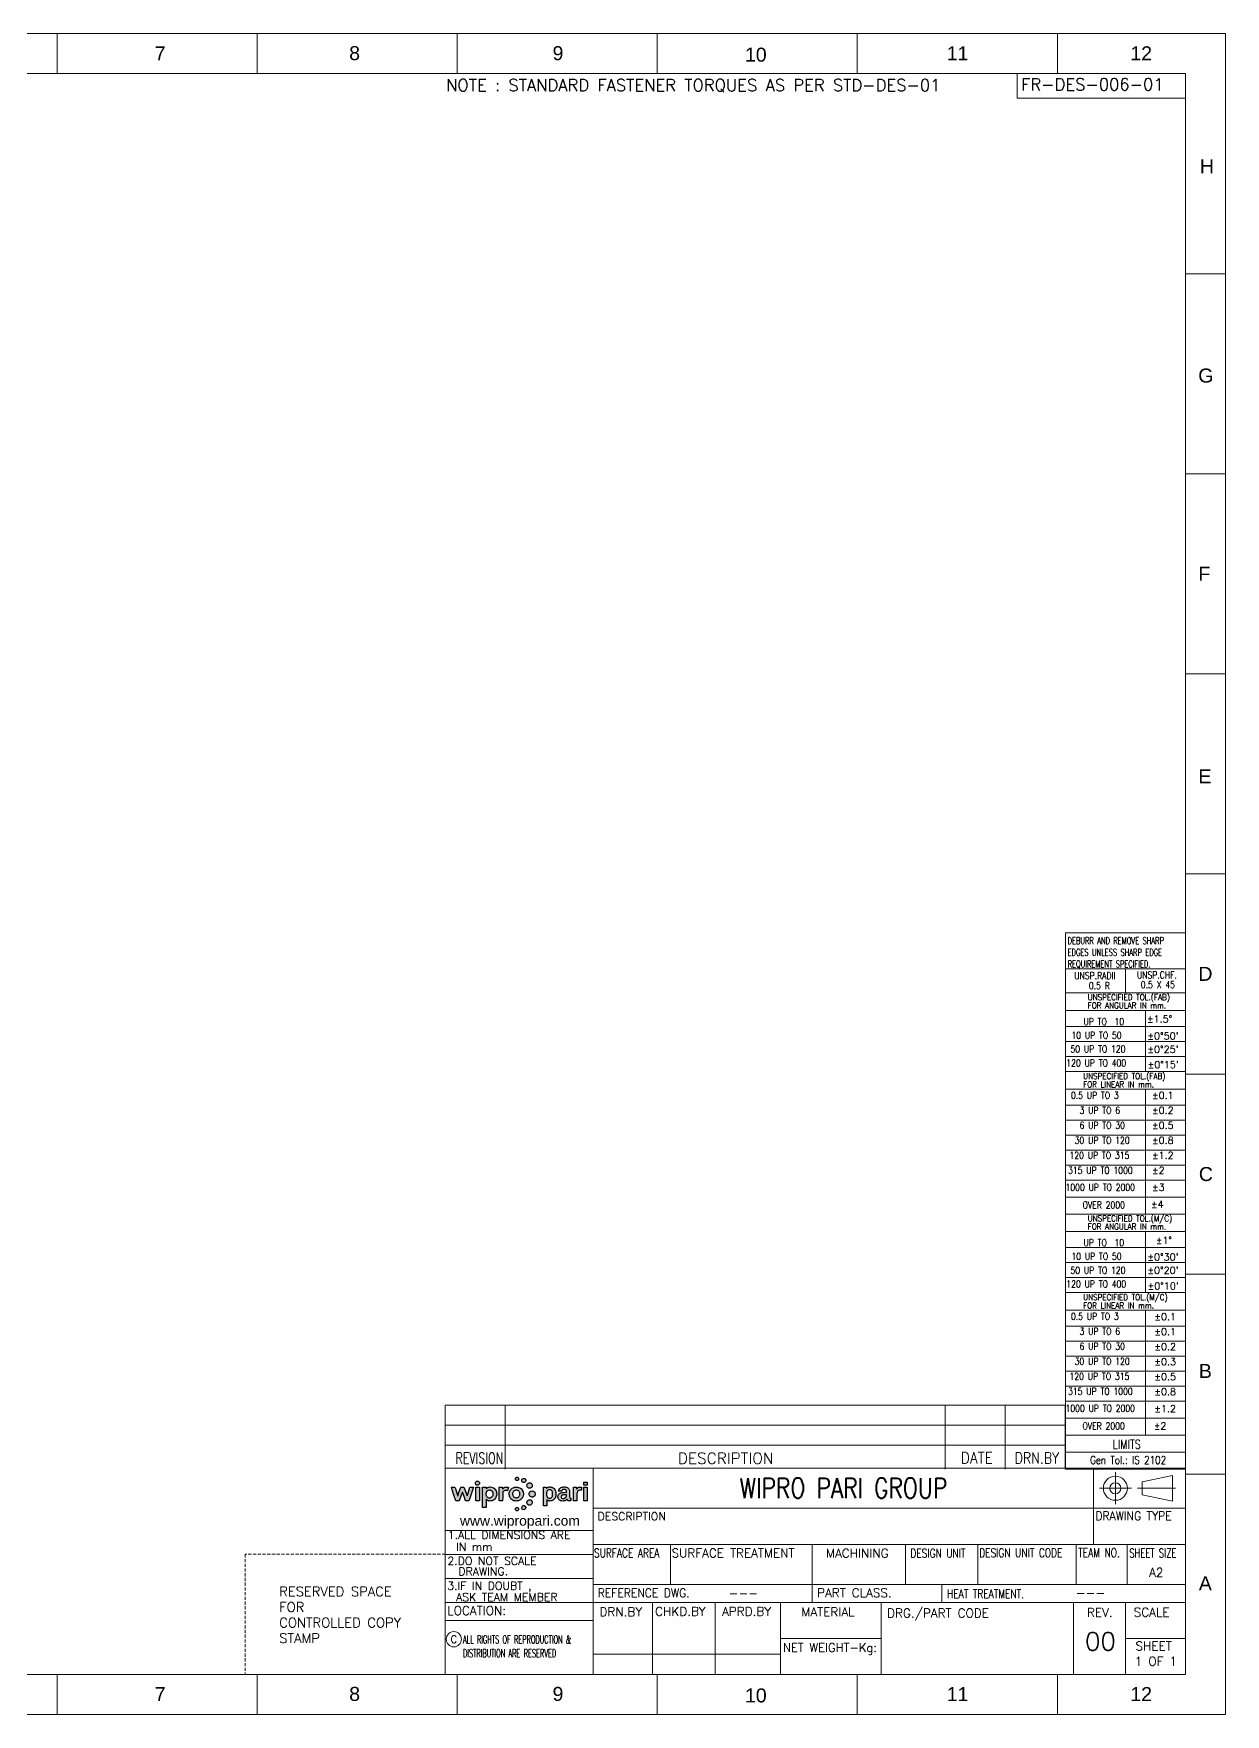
# Model space of a CAD drawing. Extents: x -607 to -19, y 745 to 1165.
# Drawn here: x -317.3 to -19.4, y 745.2 to 1165.2 of the extents above; entities that cross this region are included whole.
import ezdxf
from ezdxf.enums import TextEntityAlignment as Align

# ---------------------------------------------------------------- set-up
doc = ezdxf.new("R2010")
doc.units = 0
doc.header["$LTSCALE"] = 10
doc.header["$MEASUREMENT"] = 0
doc.linetypes.add('ACANSTGL', pattern=[0.11811, 0.07874, -0.03937])
doc.layers.get('0').update_dxf_attribs({"linetype": 'CONTINUOUS'})
for name, color, linetype in [('Image', 7, 'CONTINUOUS'), ('Layer1', 7, 'CONTINUOUS'), ('P25', 5, 'CONTINUOUS'), ('P5', 2, 'CONTINUOUS'), ('P7', 1, 'CONTINUOUS'), ('TXT', 4, 'CONTINUOUS')]:
    doc.layers.add(name, color=color, linetype=linetype)
doc.styles.add('S', font='SIMPLEX')
doc.styles.get("Standard").update_dxf_attribs({"font": 'ROMANS.SHX'})

# ---------------------------------------------------------------- blocks, each defined once
blk = doc.blocks.new('A2')
at = {"color": 253, "linetype": 'ACANSTGL', "lineweight": 0}
blk.add_lwpolyline([(359, 9.91), (409, 9.91), (409, 39.91), (359, 39.91)], close=True, dxfattribs=at)
at = {"layer": 'P5', "lineweight": 0, "ltscale": 8}
for p, q in [((312, 409.91), (312, 419.91)), ((362, 409.91), (362, 419.91)), ((412, 409.91), (412, 419.91)), ((462, 409.91), (462, 419.91)), ((512, 409.91), (512, 419.91)), ((562, 409.91), (562, 419.91)), ((30, 409.91), (594, 409.91)), ((594, 409.91), (594, 9.91)), ((604, 359.91), (594, 359.91)), ((604, 309.91), (594, 309.91)), ((604, 259.91), (594, 259.91)), ((594, 209.91), (604, 209.91)), ((604, 159.91), (594, 159.91)), ((604, 109.91), (594, 109.91)), ((604, 59.91), (594, 59.91)), ((594, 9.91), (30, 9.91)), ((312, -0.09), (312, 9.91)), ((362, -0.09), (362, 9.91)), ((412, -0.09), (412, 9.91)), ((462, -0.09), (462, 9.91)), ((512, -0.09), (512, 9.91)), ((562, -0.09), (562, 9.91))]:
    blk.add_line(p, q, dxfattribs=at)
at = {"layer": 'P5', "lineweight": 0}
for p, q in [((551.99, 409.91), (551.99, 403.76)), ((551.99, 403.76), (594, 403.76))]:
    blk.add_line(p, q, dxfattribs=at)
at = {"layer": 'P7', "lineweight": 0, "ltscale": 8}
for p, q in [((20, 419.91), (604, 419.91)), ((604, 419.91), (604, -0.09)), ((604, -0.09), (20, -0.09))]:
    blk.add_line(p, q, dxfattribs=at)
at = {"color": 253, "linetype": 'Continuous', "lineweight": 0}
for s, p in [('RESERVED SPACE', (367.52, 29.42)), ('FOR', (367.52, 25.53)), ('CONTROLLED COPY', (367.52, 21.64)), ('STAMP', (367.52, 17.76))]:
    blk.add_text(s, height=2.4, dxfattribs=at).set_placement(p)
at = {"char_height": 3.5, "attachment_point": 7}
for s, insert, width in [('{\\fArial|b0||i0||c0|p34;\\C7;\\H3.5;\\W1.;H}', (597.61, 385.03), 3.5), ('{\\fArial|b0||i0||c0|p34;\\C7;\\H3.5;\\W1.;G}', (597.22, 332.66), 3.8044), ('{\\fArial|b0||i0||c0|p34;\\C7;\\H3.5;\\W1.;F}', (597.25, 283.17), 3.5), ('{\\fArial|b0||i0||c0|p34;\\C7;\\H3.5;\\W1.;E}', (597.25, 232.57), 3.5), ('{\\fArial|b0||i0||c0|p34;\\C7;\\H3.5;\\W1.;D}', (597.25, 183.21), 3.5), ('{\\fArial|b0||i0||c0|p34;\\C7;\\H3.5;\\W1.;C}', (597.36, 133.13), 3.5), ('{\\fArial|b0||i0||c0|p34;\\C7;\\H3.5;\\W1.;B}', (597.36, 83.97), 3.2717), ('{\\fArial|b0||i0||c0|p34;\\C7;\\H3.5;\\W1.;A}', (597.36, 30.9), 3.2717)]:
    blk.add_mtext(s, dxfattribs=dict(at, insert=insert, width=width))
at = {"layer": 'P5', "lineweight": 0, "ltscale": 8, "char_height": 3.5, "attachment_point": 7}
for s, insert, width in [('{\\fArial|b0||i0||c0|p34;\\C7;\\H3.5;\\W1.;7}', (336.4, 413.23), 2.7391), ('{\\fArial|b0||i0||c0|p34;\\C7;\\H3.5;\\W1.;8}', (385, 413.23), 2.7391), ('{\\fArial|b0||i0||c0|p34;\\C7;\\H3.5;\\W1.;9}', (435.83, 413.23), 2.7391), ('{\\fArial|b0||i0||c0|p34;\\C7;\\H3.5;\\W1.;10}', (483.91, 412.85), 5.8682), ('{\\fArial|b0||i0||c0|p34;\\C7;\\H3.5;\\W1.;11}', (534.34, 413.23), 5.8682), ('{\\fArial|b0||i0||c0|p34;\\C7;\\H3.5;\\W1.;12}', (580.23, 413.23), 5.8682), ('{\\fArial|b0||i0||c0|p34;\\C7;\\H3.5;\\W1.;7}', (336.4, 3.23), 2.7391), ('{\\fArial|b0||i0||c0|p34;\\C7;\\H3.5;\\W1.;8}', (385, 3.23), 2.7391), ('{\\fArial|b0||i0||c0|p34;\\C7;\\H3.5;\\W1.;9}', (435.83, 3.23), 2.7391), ('{\\fArial|b0||i0||c0|p34;\\C7;\\H3.5;\\W1.;10}', (483.91, 2.85), 5.8682), ('{\\fArial|b0||i0||c0|p34;\\C7;\\H3.5;\\W1.;11}', (534.34, 3.23), 5.8682), ('{\\fArial|b0||i0||c0|p34;\\C7;\\H3.5;\\W1.;12}', (580.23, 3.23), 5.8682)]:
    blk.add_mtext(s, dxfattribs=dict(at, insert=insert, width=width))
at = {"layer": 'TXT', "lineweight": 0}
for s, p in [('NOTE : STANDARD FASTENER TORQUES AS PER STD-DES-01', (409.22, 405.54)), ('FR-DES-006-01', (552.95, 405.73))]:
    blk.add_text(s, height=3, dxfattribs=at).set_placement(p)
blk = doc.blocks.new('T-MACHINING')
at = {"layer": 'Layer1', "color": 5, "linetype": 'Continuous', "lineweight": 0, "ltscale": 25.4}
for p, q in [((0, 134.02), (30, 134.02)), ((0, 119.02), (0, 134.02)), ((0, 125.02), (30, 125.02)), ((15, 125.02), (15, 119.02))]:
    blk.add_line(p, q, dxfattribs=at)
at = {"layer": 'Layer1', "color": 2, "linetype": 'Continuous', "lineweight": 0, "ltscale": 25.4}
for p, q in [((30, 134.02), (30, 119.02)), ((30, 83.01), (30, 68.01))]:
    blk.add_line(p, q, dxfattribs=at)
at = {"layer": 'P25', "lineweight": 0, "ltscale": 8}
for p, q in [((30, 119.02), (0, 119.02)), ((30, 99.39), (0, 99.39)), ((30, 68.01), (0, 68.01)), ((30, 68.01), (0, 68.01)), ((30, 63.76), (0, 63.76)), ((30, 44.13), (0, 44.13)), ((30, 8.5), (0, 8.5)), ((30, 4.25), (0, 4.25)), ((30, 0), (0, 0))]:
    blk.add_line(p, q, dxfattribs=at)
at = {"layer": 'P25', "color": 2, "lineweight": 0, "ltscale": 8}
for p, q in [((30, 119.02), (30, 99.39)), ((30, 99.39), (30, 63.76)), ((30, 63.76), (30, 44.13)), ((30, 44.13), (30, 0))]:
    blk.add_line(p, q, dxfattribs=at)
at = {"layer": 'TXT', "color": 5, "lineweight": 0, "ltscale": 8}
for p, q in [((0, 119.02), (0, 99.39)), ((0, 114.64), (30, 114.64)), ((20, 114.64), (20, 99.39)), ((0, 110.64), (30, 110.64)), ((0, 106.89), (30, 106.89)), ((0, 103.14), (30, 103.14)), ((0, 99.39), (30, 99.39)), ((0, 99.39), (0, 63.76)), ((0, 95.01), (30, 95.01)), ((20, 95.01), (20, 63.76)), ((0, 91.01), (30, 91.01)), ((0, 87.26), (30, 87.26)), ((0, 83.51), (30, 83.51)), ((0, 79.76), (30, 79.76)), ((0, 76.01), (30, 76.01)), ((0, 72.26), (30, 72.26)), ((0, 63.76), (0, 44.13)), ((0, 59.38), (30, 59.38)), ((20, 59.38), (20, 44.13)), ((0, 55.38), (30, 55.38)), ((0, 51.63), (30, 51.63)), ((0, 47.88), (30, 47.88)), ((0, 44.13), (30, 44.13)), ((0, 44.13), (0, 0)), ((0, 39.75), (30, 39.75)), ((20, 39.75), (20, 8.5)), ((0, 35.75), (30, 35.75)), ((0, 32), (30, 32)), ((0, 28.25), (30, 28.25)), ((0, 24.5), (30, 24.5)), ((0, 20.75), (30, 20.75)), ((0, 17), (30, 17)), ((0, 12.75), (30, 12.75))]:
    blk.add_line(p, q, dxfattribs=at)
at = {"layer": 'TXT', "color": 4, "linetype": 'Continuous', "lineweight": 0, "ltscale": 25.4, "style": 'S'}
for s, width, p in [('DEBURR AND REMOVE SHARP', 0.7, (0.55, 133)), ('EDGES UNLESS SHARP EDGE', 0.7, (0.55, 130.09)), ('REQUIREMENT SPECIFIED. ', 0.7, (0.57, 127.15)), ('UNSP.RADII', 0.8, (2.23, 124.25)), ('UNSP.CHF.', 0.8, (17.9, 124.36)), ('0.5 X 45', 0.8, (18.86, 121.97)), ('0.5 R', 0.8, (5.88, 121.7))]:
    blk.add_text(s, height=1.75, dxfattribs=dict(at, width=width)).set_placement(p, align=Align.TOP_LEFT)
at = {"layer": 'TXT', "lineweight": 0, "ltscale": 8, "style": 'S'}
for s, height, width, p in [('UNSPECIFIED TOL.(FAB)', 1.5, 0.876, (5.59, 117.21)), ('FOR ANGULAR IN mm.', 1.5, 0.876, (5.59, 115.15)), ('10 UP TO 50', 1.75, 0.8, (1.52, 107.57)), (' UP TO  10', 1.75, 0.8, (3.59, 111)), ('50 UP TO 120', 1.75, 0.8, (1.28, 104.12)), ('120 UP TO 400', 1.75, 0.8, (0.25, 100.65)), ('UNSPECIFIED TOL.(FAB)', 1.5, 0.876, (4.45, 97.49)), ('FOR LINEAR IN mm.', 1.5, 0.876, (4.45, 95.43)), ('0.5 UP TO 3', 1.75, 0.8, (1.4, 92.6)), ('3 UP TO 6', 1.75, 0.8, (3.54, 88.85)), ('6 UP TO 30', 1.75, 0.8, (3.54, 85.1)), ('30 UP TO 120', 1.75, 0.8, (2.33, 81.35)), ('120 UP TO 315', 1.75, 0.8, (1.05, 77.6)), ('315 UP TO 1000', 1.75, 0.8, (0.68, 73.85)), ('1000 UP TO 2000', 1.75, 0.8, (0.05, 69.6)), ('OVER 2000', 1.75, 0.8, (4.32, 65.16)), ('UNSPECIFIED TOL.(M/C)', 1.5, 0.876, (5.59, 61.95)), ('FOR ANGULAR IN mm.', 1.5, 0.876, (5.59, 59.89)), (' UP TO  10', 1.75, 0.8, (3.59, 55.74)), ('50 UP TO 120', 1.75, 0.8, (1.28, 48.86)), ('10 UP TO 50', 1.75, 0.8, (1.52, 52.31)), ('120 UP TO 400', 1.75, 0.8, (0.25, 45.4)), ('UNSPECIFIED TOL.(M/C)', 1.5, 0.876, (4.45, 42.23)), ('0.5 UP TO 3', 1.75, 0.8, (1.4, 37.34)), ('FOR LINEAR IN mm.', 1.5, 0.876, (4.45, 40.17)), ('3 UP TO 6', 1.75, 0.8, (3.54, 33.59)), ('6 UP TO 30', 1.75, 0.8, (3.54, 29.84)), ('30 UP TO 120', 1.75, 0.8, (2.33, 26.09)), ('120 UP TO 315', 1.75, 0.8, (1.05, 22.34)), ('315 UP TO 1000', 1.75, 0.8, (0.68, 18.59)), ('1000 UP TO 2000', 1.75, 0.8, (0.05, 14.34)), ('OVER 2000', 1.75, 0.8, (4.29, 9.93))]:
    blk.add_text(s, height=height, dxfattribs=dict(at, width=width)).set_placement(p)
for s, p in [('%%P1.5%%D', (20.4, 111.63)), ("%%P0%%D50'", (20.51, 107.42)), ("%%P0%%D25'", (20.52, 104.07)), ("%%P0%%D15'", (20.56, 100.2)), ('%%p0.1', (21.64, 92.54)), ('%%P0.2', (21.64, 88.79)), ('%%P0.5', (21.64, 85.04)), ('%%P0.8', (21.64, 81.29)), ('%%P1.2', (21.64, 77.54)), ('%%P2', (21.64, 73.79)), ('%%P3', (21.64, 69.54)), ('%%P4', (21.41, 65.33)), ('%%p1%%d', (22.61, 56.37)), ("%%p0%%d30'", (20.51, 52.17)), ("%%p0%%d20'", (20.52, 48.81)), ("%%p0%%d10'", (20.56, 44.94)), ('%%p0.1', (22.24, 37.28)), ('%%p0.1', (22.24, 33.53)), ('%%p0.2', (22.24, 29.78)), ('%%p0.3', (22.24, 26.03)), ('%%p0.5', (22.24, 22.28)), ('%%p0.8', (22.24, 18.53)), ('%%p1.2', (22.24, 14.28)), ('%%P2', (22.11, 9.93))]:
    blk.add_text(s, height=1.75, dxfattribs=at).set_placement(p)
at = {"layer": 'TXT', "lineweight": 0, "ltscale": 8, "style": 'S', "width": 0.8}
for s, height, p in [('LIMITS', 2.2, (15.35, 5.14)), ('Gen Tol.: IS 2102', 2, (15.69, 1.31))]:
    blk.add_text(s, height=height, dxfattribs=at).set_placement(p, align=Align.CENTER)
blk = doc.blocks.new('SE9')
at = {"layer": 'TXT', "color": 5, "lineweight": 0, "ltscale": 8}
for p, q in [((652.01, 72.91), (652.01, 56.91)), ((807.01, 72.91), (652.01, 72.91)), ((667.01, 72.91), (667.01, 67.91)), ((777.01, 67.91), (777.01, 72.91)), ((792.01, 67.91), (792.01, 72.91)), ((807.01, 67.91), (807.01, 72.91)), ((807.01, 67.91), (652.01, 67.91)), ((652.01, 67.91), (807.01, 67.91)), ((667.01, 67.91), (667.01, 62.91)), ((777.01, 62.91), (777.01, 67.91)), ((792.01, 62.91), (792.01, 67.91)), ((807.01, 62.91), (807.01, 67.91)), ((652.01, 62.91), (807.01, 62.91)), ((667.01, 62.91), (667.01, 56.91)), ((777.01, 62.91), (777.01, 56.91)), ((792.01, 62.91), (792.01, 56.91)), ((807.01, 62.91), (807.01, 56.91))]:
    blk.add_line(p, q, dxfattribs=at)
at = {"layer": 'TXT', "lineweight": 0, "ltscale": 8, "style": 'S'}
for s, width, p in [('REVISION ', 0.72, (661.26, 58.26)), ('DATE ', 0.9, (785.77, 58.39)), ('DRN.BY ', 0.82, (800.7, 58.33))]:
    blk.add_text(s, height=2.8, dxfattribs=dict(at, width=width)).set_placement(p, align=Align.CENTER)
blk.add_text('DESCRIPTION', height=2.8, dxfattribs=at).set_placement((722.11, 58.25), align=Align.CENTER)
blk = doc.blocks.new('REVISION_01')
blk.add_blockref('SE9', (-593.89, 831.8))
at = {"layer": 'TXT', "lineweight": 0, "ltscale": 8}
for tag, width, p, p2 in [('REV', 1.508919, (58.17, 900.72), (71.1, 900.72)), ('DATE', 0.615579, (183.17, 900.72), (196.1, 900.72)), ('DRNBY', 2.170725, (198.17, 900.72), (211.1, 900.72)), ('REV', 1.508919, (58.12, 896.05), (71.05, 896.05)), ('DATE', 0.615579, (183.12, 896.05), (196.05, 896.05)), ('DRNBY', 2.170725, (198.12, 896.05), (211.05, 896.05))]:
    blk.add_attdef(tag, text='', height=2.19, dxfattribs=dict(at, width=width)).set_placement(p, p2, align=Align.FIT)
at = {"layer": 'TXT', "lineweight": 0, "ltscale": 8, "width": 2.170725}
for p in [(96.5, 900.79), (96.45, 896.12)]:
    blk.add_attdef('DESCRIPTION', text='', height=2.19, dxfattribs=at).set_placement(p, align=Align.CENTER)
blk = doc.blocks.new('LOGO')
at = {"linetype": 'Continuous'}
h = blk.add_hatch(color=256, dxfattribs=at)
h.dxf.hatch_style = 1
h.paths.add_polyline_path([(17.1, 36.8), (18.6, 36.6), (22, 36.6), (26.9, 36.6), (28.9, 41.9), (33.6, 54.7), (36.5, 62.3), (38, 58.6), (41.4, 49.5), (46.1, 36.6), (50.9, 36.6), (55.7, 36.6), (56.4, 38.5), (62.4, 56), (68.5, 74), (69.3, 76.4), (64.1, 76.4), (58.9, 76.4), (55.4, 65.7), (51.3, 53.1), (50.6, 51.3), (46.5, 62.1), (42, 74.4), (41.3, 76.4), (36.7, 76.4), (32.1, 76.5), (27.5, 64.1), (22.6, 51.3), (22.2, 52.2), (20.9, 56.4), (15.8, 72.7), (14.6, 76.4), (9.4, 76.4), (5.2, 76.4), (4.4, 76.3), (4.3, 76.2), (10.7, 56.4)])
h.paths.add_polyline_path([(87.3, 76.8), (81.8, 76.8), (76.4, 76.8), (76.4, 56.5), (76.4, 36.3), (81.8, 36.3), (87.3, 36.3), (87.3, 56.5)])
h.paths.add_polyline_path([(85.6, 93), (84.5, 93.8), (83.5, 94.3), (82.6, 94.6), (81.6, 94.7), (80.6, 94.7), (78.9, 94.2), (77.4, 93.2), (76.2, 91.8), (75.5, 90.1), (75.4, 89.1), (75.4, 88.2), (75.6, 87.2), (76, 86.2), (76.6, 85.1), (77.3, 84.2), (78.2, 83.6), (79.4, 83.1), (81.1, 82.7), (82.8, 82.9), (84.4, 83.5), (85.7, 84.6), (86.5, 85.7), (87, 86.9), (87.3, 88.2), (87.2, 89.5), (86.9, 90.8), (86.4, 92)])
h.paths.add_polyline_path([(96.4, 16.6), (101.6, 16.4), (106.6, 16.4), (106.6, 28.8), (106.6, 41.1), (108.2, 39.6), (110.4, 37.9), (113, 36.7), (115.9, 36), (119.2, 35.8), (121.1, 35.9), (123, 36.1), (124.8, 36.6), (126.5, 37.2), (128.1, 38.1), (129.7, 39.1), (131.2, 40.2), (132.6, 41.6), (134.5, 43.9), (136, 46.4), (137.2, 49.1), (138, 52), (138.3, 54.5), (138.3, 57.5), (138, 60.5), (137.6, 63), (136.4, 66.1), (134.9, 68.8), (133, 71.3), (130.7, 73.4), (128.2, 75), (125.5, 76.3), (122.6, 77.1), (119.5, 77.4), (116.1, 77.1), (114.6, 76.8), (113.2, 76.4), (111.9, 75.8), (110.6, 75.1), (109.4, 74.2), (108.3, 73.2), (106.6, 71.5), (106.6, 74), (106.6, 76.5), (101.4, 76.5), (96.3, 76.5), (96.3, 46.7)])
h.paths.add_polyline_path([(108.2, 49.9), (106.4, 53), (106.2, 56.6), (106.3, 59.9), (107.4, 62.3), (108.9, 64.4), (110.9, 66.1), (112.6, 67), (115.1, 67.7), (118.1, 67.9), (120.8, 67.3), (123.2, 66.1), (125.3, 64.2), (126.8, 62.1), (127.8, 59.6), (128.1, 56.9), (127.9, 54), (126.7, 51), (124.7, 48.4), (122, 46.5), (119.7, 45.7), (117.8, 45.4), (116, 45.4), (114.2, 45.7), (112.4, 46.4), (110.9, 47.3), (109.4, 48.5)], flags=16)
h.paths.add_polyline_path([(157, 63.3), (158.5, 65.1), (160.1, 66.1), (162.2, 66.8), (164.6, 67), (167.6, 66.8), (170.1, 65.8), (171.8, 70.5), (173.5, 75.6), (173.4, 75.9), (173, 76.1), (171.7, 76.6), (169.9, 77), (168, 77.2), (166, 77.2), (164.3, 77.1), (162.6, 76.7), (161.1, 76.1), (159.8, 75.3), (158.6, 74.4), (157.5, 73.2), (156.6, 71.9), (155.9, 70.8), (155.9, 73.7), (155.8, 76.5), (150.8, 76.5), (145.7, 76.5), (145.7, 56.5), (145.7, 36.6), (150.9, 36.6), (156, 36.6), (156.1, 48.9), (156.3, 61.2)])
h.paths.add_polyline_path([(189.3, 76.2), (186.9, 75.2), (184.3, 73.7), (182, 71.9), (180, 69.9), (178.4, 67.7), (177.1, 65.2), (176.1, 62.6), (175.5, 59.7), (175.3, 56.7), (175.4, 54.1), (175.8, 51.9), (176.4, 49.7), (177.5, 47.2), (178.6, 45.2), (180, 43.4), (181.5, 41.7), (183.3, 40.1), (185.2, 38.8), (187.2, 37.7), (189.4, 36.8), (191.6, 36.2), (193.8, 35.9), (196.3, 35.8), (198.8, 35.9), (201, 36.2), (203.2, 36.8), (205.3, 37.6), (207.3, 38.6), (209.1, 39.8), (210.8, 41.2), (212.3, 42.8), (213.7, 44.4), (214.9, 46.2), (215.8, 48.2), (216.6, 50.2), (217.2, 52.3), (217.5, 54.4), (217.6, 56.6), (217.5, 58.8), (217.1, 61.1), (216.5, 63.3), (215.2, 66.3), (213.5, 69.1), (211.4, 71.5), (208.9, 73.5), (206.2, 75.1), (203.2, 76.3), (199.9, 77.1), (196.5, 77.3), (193.9, 77.2), (191.5, 76.9)])
h.paths.add_polyline_path([(197.3, 67.8), (199.6, 67.4), (201.2, 66.7), (203.6, 65.3), (205.7, 62.8), (207, 59.9), (207.5, 56.9), (207.2, 53.8), (206.3, 51.7), (205.4, 50.1), (204.2, 48.7), (202.8, 47.6), (200, 45.9), (195.7, 45.5), (192.6, 46.1), (189.6, 47.8), (187.4, 50.2), (186, 53), (185.5, 55.9), (185.7, 59), (186.7, 61.8), (188.4, 64.4), (190.9, 66.4), (193.8, 67.6)], flags=16)
h.paths.add_polyline_path([(196.2, 97.3), (196.9, 96.9), (197.8, 96.7), (198.7, 96.7), (199.6, 96.8), (200.4, 97), (201.3, 97.4), (202, 97.9), (202.5, 98.6), (202.9, 99.4), (203.4, 100.9), (203.3, 102.4), (202.8, 103.8), (201.7, 105), (200.9, 105.6), (200.1, 106), (199.2, 106.1), (198, 106.1), (196.8, 105.8), (195.8, 105.3), (195, 104.6), (194.3, 103.7), (194, 102.6), (193.9, 101.4), (194, 100.2), (194.3, 99.3), (194.8, 98.6), (195.4, 97.9)])
h.paths.add_polyline_path([(222.7, 92.6), (223.5, 93.6), (224.1, 94.6), (224.4, 95.8), (224.5, 97), (224.4, 98.1), (224, 99.3), (223.3, 100.4), (222.4, 101.4), (221.3, 102.2), (220.1, 102.7), (218.8, 102.9), (217.5, 102.8), (216.3, 102.5), (215.1, 101.9), (214.1, 101), (213.2, 100), (212.7, 98.9), (212.5, 97.7), (212.5, 96.2), (212.7, 94.7), (213.3, 93.5), (214.2, 92.4), (215.5, 91.5), (216.9, 90.9), (218.7, 90.9), (220.4, 91.1), (221.7, 91.7)])
h.paths.add_polyline_path([(241.1, 87.6), (240.2, 88.3), (239.1, 88.8), (238.1, 89.2), (236.9, 89.4), (235.7, 89.5), (234.6, 89.4), (233.4, 89.1), (232.3, 88.7), (230.4, 87.4), (229.6, 86.6), (229, 85.8), (228.5, 84.9), (228.2, 83.8), (227.9, 81.5), (228.1, 79.6), (228.7, 78), (229.4, 76.8), (230.3, 75.8), (231.3, 74.9), (232.6, 74.2), (234, 73.8), (235.6, 73.6), (237.2, 73.7), (238.7, 74), (239.9, 74.6), (241.1, 75.5), (242.2, 76.7), (243.1, 77.9), (243.6, 79.4), (243.8, 81.5), (243.6, 83.6), (243.1, 85.1), (242.2, 86.4)])
h.paths.add_polyline_path([(245.9, 47.7), (247.4, 48.2), (248.7, 49), (249.9, 50.1), (251, 51.3), (251.8, 52.6), (252.4, 54.3), (252.5, 56.4), (252.4, 58.5), (251.7, 60.3), (250.9, 61.7), (249.9, 62.9), (248.6, 64), (247.1, 64.8), (245.4, 65.4), (243.5, 65.6), (241.6, 65.3), (239.7, 64.8), (238.3, 63.9), (237, 62.8), (235.9, 61.5), (235.1, 60.2), (234.7, 58.8), (234.5, 57.2), (234.4, 55.5), (234.6, 54.1), (235.5, 52.1), (236.8, 50.3), (238.5, 48.8), (240.4, 47.8), (242, 47.5), (244, 47.5)])
h.paths.add_polyline_path([(241.8, 26.2), (242.9, 27.6), (243.5, 29.1), (243.8, 30.2), (243.8, 31.4), (243.8, 32.5), (243.5, 33.7), (243.1, 34.8), (242.6, 35.8), (242, 36.7), (241.2, 37.5), (240.2, 38.2), (239.1, 38.8), (238, 39.2), (236.9, 39.4), (235.8, 39.4), (234.7, 39.3), (232.6, 38.7), (230.7, 37.5), (229.9, 36.8), (229.2, 35.9), (228.7, 34.9), (228.3, 33.8), (228, 32.6), (227.9, 31.4), (228, 30), (228.3, 28.8), (228.9, 27.6), (229.5, 26.5), (230.4, 25.6), (231.4, 24.8), (232.6, 24.1), (233.8, 23.7), (235.1, 23.5), (236.4, 23.5), (237.8, 23.7), (239.2, 24.2), (240.6, 25)])
h.paths.add_polyline_path([(223.7, 13.2), (224.2, 14.5), (224.5, 15.9), (224.4, 17.3), (224, 18.6), (223.2, 19.9), (222.6, 20.6), (221.8, 21.2), (220.9, 21.7), (219.9, 22), (218.9, 22.2), (217.9, 22.2), (216.9, 22.1), (216, 21.8), (214.5, 20.8), (213.4, 19.5), (212.7, 18), (212.4, 16.4), (212.5, 14.8), (213.1, 13.2), (214.1, 11.9), (215.6, 10.8), (216.9, 10.3), (218.3, 10.1), (219.6, 10.2), (221, 10.7), (222.2, 11.4), (223.1, 12.2)])
h.paths.add_polyline_path([(201.1, 7.5), (202.1, 8.3), (202.9, 9.5), (203.3, 10.8), (203.3, 12.2), (202.9, 13.6), (202.3, 14.6), (201.5, 15.4), (200.6, 15.9), (199.6, 16.3), (198.5, 16.4), (197.5, 16.2), (196.4, 15.8), (195.5, 15.2), (194.8, 14.5), (194.3, 13.6), (194, 12.7), (193.9, 11.6), (194.1, 10), (194.7, 8.7), (195.7, 7.7), (197, 7), (198.5, 6.7), (199.9, 6.9)])
h.paths.add_polyline_path([(277, 21.2), (281.7, 21.2), (286.5, 21.2), (286.5, 30.4), (286.5, 39.5), (287.4, 38.7), (288.5, 37.9), (289.8, 37.2), (291.2, 36.6), (292.6, 36.2), (294.6, 35.9), (297, 35.8), (299.3, 35.9), (301.2, 36.2), (303.7, 37.1), (306, 38.4), (308.1, 40.1), (309.8, 42.2), (311.3, 44.7), (312.4, 47.4), (313.3, 50.5), (313.8, 53.9), (313.9, 57.7), (313.6, 61.3), (312.8, 64.6), (311.7, 67.7), (310.2, 70.4), (308.3, 72.7), (306.2, 74.6), (303.7, 76.1), (301.8, 76.8), (300, 77.3), (298.2, 77.5), (296.2, 77.5), (293.4, 77.2), (291.1, 76.5), (289.1, 75.5), (287.3, 73.9), (285.8, 72.5), (285.6, 73.8), (285.3, 75.9), (285.1, 76.8), (281, 76.8), (277, 76.8), (277, 49)])
h.paths.add_polyline_path([(287.5, 48.5), (286.7, 50.7), (286.3, 53.3), (286.1, 56.5), (286.2, 58.9), (286.6, 62), (287.7, 65.2), (289.5, 67.6), (291.9, 69), (294.4, 69.6), (297, 69.3), (299.4, 68.3), (300.8, 67.2), (302.3, 65.2), (303.3, 62.9), (303.9, 60.1), (304, 56.5), (304, 54.3), (303.6, 51.2), (302.5, 48.1), (300.6, 45.7), (298.2, 44.2), (295.4, 43.7), (292.5, 44), (290, 45.2), (288.7, 46.6)], flags=16)
h.paths.add_polyline_path([(324.4, 57.6), (323, 56.3), (321.8, 54.7), (320.8, 53), (320.2, 51.1), (319.9, 49.2), (319.9, 47.2), (320.2, 45.2), (320.8, 43.5), (321.5, 42.1), (322.5, 40.7), (323.6, 39.5), (324.8, 38.4), (326.3, 37.5), (327.9, 36.7), (329.6, 36.2), (331.6, 35.9), (334, 35.8), (336.5, 35.9), (338.4, 36.2), (340.3, 36.8), (342.1, 37.7), (343.7, 38.7), (345.1, 39.9), (346.5, 41.3), (346.8, 40.2), (347.2, 39.2), (347.9, 38.3), (348.8, 37.4), (349.8, 36.7), (351.2, 36.3), (353.4, 36.2), (355.6, 36.3), (356.9, 36.6), (357.9, 37.1), (357.9, 40.6), (357.9, 44.1), (355.3, 44.1), (354.9, 45.4), (354.6, 48.8), (354.5, 55.8), (354.3, 64.2), (354, 67.8), (353.4, 69.6), (352.6, 71.2), (351.5, 72.7), (350.3, 73.9), (348.9, 75), (347.2, 75.9), (345.4, 76.7), (343.4, 77.2), (340.5, 77.5), (337.2, 77.5), (334, 77.2), (331.3, 76.7), (328.8, 75.6), (326.5, 74.1), (324.6, 72.4), (323.3, 70.5), (322.5, 68.3), (321.8, 65.6), (321.7, 64.6), (326.3, 64.7), (331, 64.7), (331.7, 67.5), (333.6, 69.3), (336, 70.1), (339.2, 70.3), (342.2, 69.8), (344.1, 68.3), (344.9, 66.5), (345.1, 65), (345.3, 61.6), (337.9, 61), (333.5, 60.7), (330.4, 60.2), (328.1, 59.6), (326.2, 58.7)])
h.paths.add_polyline_path([(334.4, 53.5), (337.5, 53.8), (345.3, 54.4), (345.1, 51.3), (344.5, 48.8), (343.3, 46.7), (341.4, 45.1), (339.4, 44.2), (339.4, 44.2), (337.9, 43.8), (335, 43.4), (333, 43.7), (330.7, 44.8), (329.6, 46.8), (329.2, 49.3), (330.5, 51.9), (332.6, 53.1)], flags=16)
h.paths.add_polyline_path([(366.4, 56.7), (366.4, 36.5), (371.2, 36.6), (376.1, 36.7), (376.2, 48.5), (376.4, 57.3), (376.6, 61), (377.7, 63.6), (379.9, 66.1), (381.9, 67.2), (383.5, 67.7), (385.3, 68), (387.2, 68), (389.7, 67.9), (389.7, 72.4), (389.7, 77), (388.1, 77.2), (386.2, 77.2), (384.1, 77), (382, 76.5), (380.2, 75.7), (378.9, 74.9), (377.7, 73.9), (376.6, 72.7), (375.9, 71.6), (375.4, 70.8), (374.9, 74.6), (374.5, 76.8), (370.5, 76.8), (366.4, 76.8)])
h.paths.add_polyline_path([(397.1, 56.7), (397.1, 36.6), (401.9, 36.6), (406.6, 36.6), (406.6, 56.7), (406.6, 76.8), (401.9, 76.8), (397.1, 76.8)])
h.paths.add_polyline_path([(396.6, 87.2), (396.6, 82.3), (401.7, 82.3), (406.9, 82.3), (406.9, 87.2), (406.9, 92.1), (401.7, 92.1), (396.6, 92.1)])
at = {"layer": 'Image', "color": 7}
for points in [[(196.9, 96.9), (196.2, 97.3), (195.4, 97.9), (194.8, 98.6), (194.3, 99.3), (194, 100.2), (193.9, 101.4), (194, 102.6), (194.3, 103.7), (195, 104.6), (195.8, 105.3), (196.8, 105.8), (198, 106.1), (199.2, 106.1), (200.1, 106), (200.9, 105.6), (201.7, 105), (202.8, 103.8), (203.3, 102.4), (203.4, 100.9), (202.9, 99.4), (202.5, 98.6), (202, 97.9), (201.3, 97.4), (200.4, 97), (199.6, 96.8), (198.7, 96.7), (197.8, 96.7), (196.9, 96.9), (196.9, 96.9)], [(215.5, 91.5), (214.2, 92.4), (213.3, 93.5), (212.7, 94.7), (212.5, 96.2), (212.5, 97.7), (212.7, 98.9), (213.2, 100), (214.1, 101), (215.1, 101.9), (216.3, 102.5), (217.5, 102.8), (218.8, 102.9), (220.1, 102.7), (221.3, 102.2), (222.4, 101.4), (223.3, 100.4), (224, 99.3), (224.4, 98.1), (224.5, 97), (224.4, 95.8), (224.1, 94.6), (223.5, 93.6), (222.7, 92.6), (221.7, 91.7), (220.4, 91.1), (218.7, 90.9), (216.9, 90.9), (215.5, 91.5), (215.5, 91.5)], [(17.1, 36.8), (10.7, 56.4), (4.3, 76.2), (4.4, 76.3), (5.2, 76.4), (9.4, 76.4), (14.6, 76.4), (15.8, 72.7), (20.9, 56.4), (22.2, 52.2), (22.5, 51.6), (22.7, 51.5), (27.5, 64.1), (32.1, 76.5), (36.7, 76.4), (41.3, 76.4), (42, 74.4), (46.5, 62.1), (50.5, 51.6), (50.8, 51.9), (51.3, 53.1), (55.4, 65.7), (58.9, 76.4), (64.1, 76.4), (69.3, 76.4), (68.5, 74), (62.4, 56), (56.4, 38.5), (55.7, 36.6), (50.9, 36.6), (46.1, 36.6), (41.4, 49.5), (38, 58.6), (36.5, 62.3), (33.6, 54.7), (28.9, 41.9), (26.9, 36.6), (22, 36.6), (18.6, 36.6), (17.1, 36.8), (17.1, 36.8)], [(79.4, 83.1), (78.2, 83.6), (77.3, 84.2), (76.6, 85.1), (76, 86.2), (75.6, 87.2), (75.4, 88.2), (75.4, 89.1), (75.5, 90.1), (76.2, 91.8), (77.4, 93.2), (78.9, 94.2), (80.6, 94.7), (81.6, 94.7), (82.6, 94.6), (83.5, 94.3), (84.5, 93.8), (85.6, 93), (86.4, 92), (86.9, 90.8), (87.2, 89.5), (87.3, 88.2), (87, 86.9), (86.5, 85.7), (85.7, 84.6), (84.4, 83.5), (82.8, 82.9), (81.1, 82.7), (79.4, 83.1), (79.4, 83.1)], [(76.4, 56.5), (76.4, 76.8), (81.8, 76.8), (87.3, 76.8), (87.3, 56.5), (87.3, 36.3), (81.8, 36.3), (76.4, 36.3), (76.4, 56.5)], [(96.4, 16.6), (96.3, 46.7), (96.3, 76.5), (101.4, 76.5), (106.6, 76.5), (106.6, 74), (106.6, 71.5), (108.3, 73.2), (109.4, 74.2), (110.6, 75.1), (111.9, 75.8), (113.2, 76.4), (114.6, 76.8), (116.1, 77.1), (119.5, 77.4), (122.6, 77.1), (125.5, 76.3), (128.2, 75), (130.7, 73.4), (133, 71.3), (134.9, 68.8), (136.4, 66.1), (137.6, 63), (138, 60.5), (138.3, 57.5), (138.3, 54.5), (138, 52), (137.2, 49.1), (136, 46.4), (134.5, 43.9), (132.6, 41.6), (131.2, 40.2), (129.7, 39.1), (128.1, 38.1), (126.5, 37.2), (124.8, 36.6), (123, 36.1), (121.1, 35.9), (119.2, 35.8), (115.9, 36), (113, 36.7), (110.4, 37.9), (108.2, 39.6), (106.6, 41.1), (106.6, 28.8), (106.6, 16.4), (101.6, 16.4), (96.4, 16.6), (96.4, 16.6)], [(119.7, 45.7), (121.3, 46.2), (122.7, 47), (124.1, 47.9), (125.2, 49.1), (126.2, 50.3), (127, 51.8), (127.6, 53.3), (128, 54.9), (128.1, 56.2), (128.1, 57.6), (127.9, 58.9), (127.5, 60.2), (127, 61.5), (126.4, 62.6), (125.7, 63.7), (124.8, 64.7), (123.7, 65.6), (122.6, 66.4), (121.4, 67), (120.1, 67.4), (118.9, 67.7), (117.6, 67.9), (115.1, 67.7), (112.6, 67), (111.5, 66.4), (110.4, 65.7), (109.4, 64.8), (108.5, 63.9), (107.7, 62.7), (107, 61.5), (106.6, 60.4), (106.3, 59.5), (106.2, 56.6), (106.3, 53.7), (106.6, 52.8), (107.2, 51.6), (108.2, 49.9), (109.4, 48.5), (110.9, 47.3), (112.4, 46.4), (114.2, 45.7), (116, 45.4), (117.8, 45.4), (119.7, 45.7), (119.7, 45.7)], [(191.6, 36.2), (189.4, 36.8), (187.2, 37.7), (185.2, 38.8), (183.3, 40.1), (181.5, 41.7), (180, 43.4), (178.6, 45.2), (177.5, 47.2), (176.4, 49.7), (175.8, 51.9), (175.4, 54.1), (175.3, 56.7), (175.5, 59.7), (176.1, 62.6), (177.1, 65.2), (178.4, 67.7), (180, 69.9), (182, 71.9), (184.3, 73.7), (186.9, 75.2), (189.3, 76.2), (191.5, 76.9), (193.9, 77.2), (196.5, 77.3), (199.9, 77.1), (203.2, 76.3), (206.2, 75.1), (208.9, 73.5), (211.4, 71.5), (213.5, 69.1), (215.2, 66.3), (216.5, 63.3), (217.1, 61.1), (217.5, 58.8), (217.6, 56.6), (217.5, 54.4), (217.2, 52.3), (216.6, 50.2), (215.8, 48.2), (214.9, 46.2), (213.7, 44.4), (212.3, 42.8), (210.8, 41.2), (209.1, 39.8), (207.3, 38.6), (205.3, 37.6), (203.2, 36.8), (201, 36.2), (198.8, 35.9), (196.3, 35.8), (193.8, 35.9), (191.6, 36.2), (191.6, 36.2)], [(201.2, 46.6), (202.8, 47.6), (204.2, 48.7), (205.4, 50.1), (206.3, 51.7), (206.9, 53.1), (207.2, 54.6), (207.4, 56.1), (207.4, 57.6), (207.1, 59.1), (206.7, 60.6), (206.1, 62), (205.3, 63.3), (204.2, 64.6), (202.8, 65.8), (201.2, 66.7), (199.6, 67.4), (198.1, 67.7), (196.4, 67.8), (194.7, 67.6), (193.2, 67.3), (191.6, 66.7), (190.2, 65.8), (189, 64.8), (188, 63.7), (187.1, 62.4), (186.4, 61.1), (185.9, 59.7), (185.6, 58.2), (185.5, 56.7), (185.6, 55.2), (185.9, 53.7), (186.4, 52.3), (187.1, 50.9), (188, 49.6), (189.1, 48.4), (190.4, 47.4), (191.9, 46.5), (193.3, 45.9), (194.9, 45.7), (196.8, 45.6), (199.2, 45.8), (201.2, 46.6), (201.2, 46.6)], [(232.6, 74.2), (231.3, 74.9), (230.3, 75.8), (229.4, 76.8), (228.7, 78), (228.1, 79.6), (227.9, 81.5), (228.2, 83.8), (228.5, 84.9), (229, 85.8), (229.6, 86.6), (230.4, 87.4), (232.3, 88.7), (233.4, 89.1), (234.6, 89.4), (235.7, 89.5), (236.9, 89.4), (238.1, 89.2), (239.1, 88.8), (240.2, 88.3), (241.1, 87.6), (242.2, 86.4), (243.1, 85.1), (243.6, 83.6), (243.8, 81.5), (243.6, 79.4), (243.1, 77.9), (242.2, 76.7), (241.1, 75.5), (239.9, 74.6), (238.7, 74), (237.2, 73.7), (235.6, 73.6), (234, 73.8), (232.6, 74.2), (232.6, 74.2)], [(240.4, 47.8), (238.5, 48.8), (236.8, 50.3), (235.5, 52.1), (234.6, 54.1), (234.4, 55.5), (234.5, 57.2), (234.7, 58.8), (235.1, 60.2), (235.9, 61.5), (237, 62.8), (238.3, 63.9), (239.7, 64.8), (241.6, 65.3), (243.5, 65.6), (245.4, 65.4), (247.1, 64.8), (248.6, 64), (249.9, 62.9), (250.9, 61.7), (251.7, 60.3), (252.4, 58.5), (252.5, 56.4), (252.4, 54.3), (251.8, 52.6), (251, 51.3), (249.9, 50.1), (248.7, 49), (247.4, 48.2), (245.9, 47.7), (244, 47.5), (242, 47.5), (240.4, 47.8), (240.4, 47.8)], [(277, 49), (277, 76.8), (281, 76.8), (285.1, 76.8), (285.3, 75.9), (285.6, 73.8), (285.8, 72.5), (287.3, 73.9), (289.1, 75.5), (291.1, 76.5), (293.4, 77.2), (296.2, 77.5), (298.2, 77.5), (300, 77.3), (301.8, 76.8), (303.7, 76.1), (306.2, 74.6), (308.3, 72.7), (310.2, 70.4), (311.7, 67.7), (312.8, 64.6), (313.6, 61.3), (313.9, 57.7), (313.8, 53.9), (313.3, 50.5), (312.4, 47.4), (311.3, 44.7), (309.8, 42.2), (308.1, 40.1), (306, 38.4), (303.7, 37.1), (301.2, 36.2), (299.3, 35.9), (297, 35.8), (294.6, 35.9), (292.6, 36.2), (291.2, 36.6), (289.8, 37.2), (288.5, 37.9), (287.4, 38.7), (286.5, 39.5), (286.5, 30.4), (286.5, 21.2), (281.7, 21.2), (277, 21.2), (277, 49)], [(298.8, 44.6), (300, 45.4), (301.1, 46.3), (302, 47.5), (302.7, 48.9), (303.3, 50.4), (303.7, 52.3), (304, 54.3), (304, 56.5), (303.9, 60.1), (303.3, 62.9), (302.3, 65.2), (300.8, 67.2), (299.9, 68), (298.8, 68.6), (297.6, 69.1), (296.4, 69.4), (295.1, 69.5), (293.8, 69.4), (292.6, 69.2), (291.4, 68.7), (290.1, 68), (289.1, 67), (288.1, 65.8), (287.4, 64.4), (286.8, 62.8), (286.4, 61), (286.2, 58.9), (286.1, 56.5), (286.3, 53.3), (286.7, 50.7), (287.5, 48.5), (288.7, 46.6), (289.6, 45.6), (290.6, 44.9), (291.9, 44.3), (293.2, 43.9), (294.6, 43.8), (296.1, 43.8), (297.5, 44.1), (298.8, 44.6), (298.8, 44.6)], [(329.6, 36.2), (327.9, 36.7), (326.3, 37.5), (324.8, 38.4), (323.6, 39.5), (322.5, 40.7), (321.5, 42.1), (320.8, 43.5), (320.2, 45.2), (319.9, 47.2), (319.9, 49.2), (320.2, 51.1), (320.8, 53), (321.8, 54.7), (323, 56.3), (324.4, 57.6), (326.2, 58.7), (328.1, 59.6), (330.4, 60.2), (333.5, 60.7), (337.9, 61), (344.6, 61.6), (345, 61.7), (345.1, 61.9), (345.2, 63.3), (345.1, 65), (344.9, 66.5), (344.4, 67.7), (343.6, 68.7), (342.7, 69.4), (341.5, 69.9), (340, 70.2), (338.2, 70.3), (336, 70.1), (334.3, 69.5), (333.2, 68.9), (332.4, 68.1), (331.7, 67.1), (331.3, 65.9), (331, 64.7), (326.3, 64.7), (321.7, 64.6), (321.8, 65.6), (322.5, 68.3), (323.3, 70.5), (324.6, 72.4), (326.5, 74.1), (328.8, 75.6), (331.3, 76.7), (334, 77.2), (337.2, 77.5), (340.5, 77.5), (343.4, 77.2), (345.4, 76.7), (347.2, 75.9), (348.9, 75), (350.3, 73.9), (351.5, 72.7), (352.6, 71.2), (353.4, 69.6), (354, 67.8), (354.3, 64.2), (354.5, 55.8), (354.6, 48.8), (354.9, 45.4), (355.1, 44.6), (355.5, 44.2), (356, 44.1), (356.8, 44.1), (357.9, 44.1), (357.9, 40.6), (357.9, 37.1), (356.9, 36.6), (355.6, 36.3), (353.4, 36.2), (351.2, 36.3), (349.8, 36.7), (348.8, 37.4), (347.9, 38.3), (347.2, 39.2), (346.8, 40.2), (346.5, 41.3), (345.1, 39.9), (343.7, 38.7), (342.1, 37.7), (340.3, 36.8), (338.4, 36.2), (336.5, 35.9), (334, 35.8), (331.6, 35.9), (329.6, 36.2), (329.6, 36.2)], [(339.4, 44.2), (340.7, 44.8), (341.8, 45.5), (342.8, 46.3), (343.6, 47.2), (344.2, 48.2), (344.7, 49.5), (345, 50.8), (345.2, 52.4), (345.3, 54.3), (344, 54.3), (337.5, 53.8), (334.4, 53.5), (332.6, 53.1), (331.2, 52.3), (330.2, 51.2), (329.6, 49.9), (329.4, 48.4), (329.6, 46.8), (330.3, 45.5), (331.5, 44.4), (333, 43.7), (334.3, 43.5), (336.1, 43.6), (337.9, 43.8), (339.4, 44.2), (339.4, 44.2)], [(366.4, 56.7), (366.4, 76.8), (370.5, 76.8), (374.5, 76.8), (374.9, 74.6), (375.3, 71.6), (375.5, 70.8), (375.9, 71.6), (376.6, 72.7), (377.7, 73.9), (378.9, 74.9), (380.2, 75.7), (382, 76.5), (384.1, 77), (386.2, 77.2), (388.1, 77.2), (389.7, 77), (389.7, 72.4), (389.7, 67.9), (387.2, 68), (385.3, 68), (383.5, 67.7), (381.9, 67.2), (380.5, 66.5), (379.3, 65.5), (378.3, 64.3), (377.4, 62.8), (376.6, 61), (376.4, 57.3), (376.2, 48.5), (376.1, 36.7), (371.2, 36.6), (366.4, 36.5), (366.4, 56.7)], [(396.6, 87.2), (396.6, 92.1), (401.7, 92.1), (406.9, 92.1), (406.9, 87.2), (406.9, 82.3), (401.7, 82.3), (396.6, 82.3), (396.6, 87.2)], [(397.1, 56.7), (397.1, 76.8), (401.9, 76.8), (406.6, 76.8), (406.6, 56.7), (406.6, 36.6), (401.9, 36.6), (397.1, 36.6), (397.1, 56.7)], [(197, 7), (195.7, 7.7), (194.7, 8.7), (194.1, 10), (193.9, 11.6), (194, 12.7), (194.3, 13.6), (194.8, 14.5), (195.5, 15.2), (196.4, 15.8), (197.5, 16.2), (198.5, 16.4), (199.6, 16.3), (200.6, 15.9), (201.5, 15.4), (202.3, 14.6), (202.9, 13.6), (203.3, 12.2), (203.3, 10.8), (202.9, 9.5), (202.1, 8.3), (201.1, 7.5), (199.9, 6.9), (198.5, 6.7), (197, 7), (197, 7)], [(215.6, 10.8), (214.1, 11.9), (213.1, 13.2), (212.5, 14.8), (212.4, 16.4), (212.7, 18), (213.4, 19.5), (214.5, 20.8), (216, 21.8), (216.9, 22.1), (217.9, 22.2), (218.9, 22.2), (219.9, 22), (220.9, 21.7), (221.8, 21.2), (222.6, 20.6), (223.2, 19.9), (224, 18.6), (224.4, 17.3), (224.5, 15.9), (224.2, 14.5), (223.7, 13.2), (223.1, 12.2), (222.2, 11.4), (221, 10.7), (219.6, 10.2), (218.3, 10.1), (216.9, 10.3), (215.6, 10.8), (215.6, 10.8)], [(233.8, 23.7), (232.6, 24.1), (231.4, 24.8), (230.4, 25.6), (229.5, 26.5), (228.9, 27.6), (228.3, 28.8), (228, 30), (227.9, 31.4), (228, 32.6), (228.3, 33.8), (228.7, 34.9), (229.2, 35.9), (229.9, 36.8), (230.7, 37.5), (232.6, 38.7), (234.7, 39.3), (235.8, 39.4), (236.9, 39.4), (238, 39.2), (239.1, 38.8), (240.2, 38.2), (241.2, 37.5), (242, 36.7), (242.6, 35.8), (243.1, 34.8), (243.5, 33.7), (243.8, 32.5), (243.8, 31.4), (243.8, 30.2), (243.5, 29.1), (242.9, 27.6), (241.8, 26.2), (240.6, 25), (239.2, 24.2), (237.8, 23.7), (236.4, 23.5), (235.1, 23.5), (233.8, 23.7), (233.8, 23.7)]]:
    blk.add_lwpolyline(points, dxfattribs=at)
blk.add_lwpolyline([(145.7, 56.5), (145.7, 76.5), (150.8, 76.5), (155.8, 76.5), (155.9, 73.7), (155.9, 70.8), (156.6, 71.9), (157.5, 73.2), (158.6, 74.4), (159.8, 75.3), (161.1, 76.1), (162.6, 76.7), (164.3, 77.1), (166, 77.2), (168, 77.2), (169.9, 77), (171.7, 76.6), (173, 76.1), (173.4, 75.9), (173.5, 75.6), (171.8, 70.5), (170, 65.7), (169.1, 66.2), (168.1, 66.6), (167, 66.9), (164.6, 67), (162.2, 66.8), (160.1, 66.1), (159, 65.4), (158.1, 64.7), (157.4, 63.8), (156.8, 62.6), (156.5, 61.6), (156.3, 59.9), (156.1, 48.9), (156, 36.6), (150.9, 36.6), (145.7, 36.6), (145.7, 56.5)], close=True, dxfattribs=at)
blk = doc.blocks.new('PARI TITLE')
at = {"layer": 'P7', "color": 2, "lineweight": 0, "ltscale": 8}
blk.add_line((532.78, 914.11), (532.78, 862.61), dxfattribs=at)
at = {"layer": 'TXT', "color": 5, "lineweight": 0, "ltscale": 8}
for p, q in [((347.78, 914.11), (532.78, 914.11)), ((347.78, 914.11), (347.78, 862.61)), ((347.78, 914.11), (532.78, 914.11)), ((384.78, 914.11), (384.78, 862.61)), ((509.78, 914.11), (509.78, 895.11)), ((515.28, 905.12), (515.28, 913.12)), ((521.98, 910.72), (529.58, 912.32)), ((529.58, 912.32), (529.58, 905.92)), ((511.28, 909.12), (519.28, 909.12)), ((520.78, 909.12), (530.28, 909.12)), ((521.98, 907.52), (521.98, 910.72)), ((529.58, 905.92), (521.98, 907.52)), ((384.78, 904.11), (509.78, 904.11)), ((509.78, 904.11), (532.78, 904.11)), ((347.78, 898.61), (384.78, 898.61)), ((384.78, 895.11), (532.78, 895.11)), ((404.06, 895.11), (404.06, 885.11)), ((439.52, 895.11), (439.52, 885.11)), ((462.79, 895.11), (462.79, 885.11)), ((480.92, 895.11), (480.92, 885.11)), ((505.45, 895.11), (505.45, 885.11)), ((518.23, 895.11), (518.23, 885.11)), ((347.78, 892.61), (384.78, 892.61)), ((347.78, 886.61), (384.78, 886.61)), ((384.78, 885.11), (532.78, 885.11)), ((384.78, 885.11), (384.78, 880.61)), ((439.52, 885.11), (439.52, 880.61)), ((471.91, 885.11), (471.91, 880.61)), ((347.78, 880.61), (384.78, 880.61)), ((384.78, 880.61), (532.78, 880.61)), ((399.58, 880.61), (399.58, 862.61)), ((415.24, 880.61), (415.24, 862.61)), ((431.56, 880.61), (431.56, 862.61)), ((456.78, 880.61), (456.78, 862.61)), ((504.78, 880.61), (504.78, 862.61)), ((517.78, 880.61), (517.78, 862.61)), ((347.78, 876.11), (384.78, 876.11)), ((431.56, 871.61), (456.78, 871.61)), ((517.78, 871.61), (532.78, 871.61)), ((384.78, 867.66), (431.56, 867.66))]:
    blk.add_line(p, q, dxfattribs=at)
at = {"layer": 'TXT', "color": 2, "lineweight": 0, "ltscale": 8}
blk.add_line((347.78, 862.61), (532.78, 862.61), dxfattribs=at)
at = {"layer": 'TXT', "lineweight": 0, "ltscale": 8}
blk.add_circle((349.94, 871.39), 1.9, dxfattribs=at)
at = {"layer": 'TXT', "color": 5, "lineweight": 0, "ltscale": 8}
for radius, start, end in [(3, 0, 180), (3, 180, 0), (1.4, 0, 180), (1.4, 180, 0)]:
    blk.add_arc((515.28, 909.12), radius, start, end, dxfattribs=at)
at = {"linetype": 'Continuous', "xscale": 0.08429783336487977, "yscale": 0.08429783336487977, "zscale": 0.08429783336487977}
blk.add_blockref('LOGO', (348.99, 902.92), dxfattribs=at)
at = {"layer": 'P7', "lineweight": 0, "ltscale": 8, "width": 0.8}
blk.add_text('WIPRO PARI GROUP', height=5, dxfattribs=at).set_placement((421.35, 906.68))
at = {"layer": 'P7', "color": 5, "lineweight": 0, "ltscale": 8, "insert": (351.47, 902.25), "char_height": 2.475, "width": 1.9132, "attachment_point": 1}
blk.add_mtext('{\\fArial|b0|i0|c0|p34;www.wipropari.com}', dxfattribs=at)
at = {"layer": 'P7', "lineweight": 0, "ltscale": 8}
for tag, height, p in [('PART.DESCRIPTION', 4, (447.26, 896.74)), ('PARTCODE', 4.5, (480.73, 869.22))]:
    blk.add_attdef(tag, text='', height=height, dxfattribs=at).set_placement(p, align=Align.CENTER)
at = {"layer": 'TXT', "lineweight": 0, "ltscale": 8}
for s, height, p in [(' DESCRIPTION', 2, (384.5, 901.11)), ('1.ALL DIMENSIONS ARE', 2, (348.42, 896.46)), (' IN mm', 2, (349.13, 893.47)), ('2.DO NOT SCALE ', 2, (348.33, 889.98)), ('SURFACE TREATMENT', 2.2, (404.35, 891.85)), ('MACHINING ', 2.2, (442.95, 891.79)), ('DRAWING.', 2, (351.07, 887.36)), ('3.IF IN DOUBT ,', 2, (348.29, 883.76)), ('ASK TEAM MEMBER', 2, (350.49, 880.93)), ('PART CLASS. ', 2.2, (440.72, 881.91)), ('LOCATION:', 2.2, (348.29, 877.45)), ('DRN.BY', 2.2, (386.35, 877.15)), ('CHKD.BY', 2.2, (400.25, 877.25)), ('APRD.BY', 2.2, (416.97, 877.25)), ('MATERIAL', 2.2, (436.79, 877.12)), ('DRG./PART CODE', 2.2, (458.22, 876.84)), ('REV.', 2.2, (508.18, 877)), ('SCALE', 2.2, (519.88, 877.03)), ('SHEET', 2.2, (520.32, 868.61))]:
    blk.add_text(s, height=height, dxfattribs=at).set_placement(p)
for s, height, width, p in [('DRAWING TYPE', 2.2, 0.9, (510.27, 901.12)), ('SURFACE AREA ', 2.2, 0.75, (384.97, 891.85)), ('DESIGN UNIT', 2.2, 0.75, (464.04, 891.78)), ('DESIGN UNIT CODE', 2.2, 0.75, (481.25, 891.89)), ('TEAM NO.', 2.2, 0.75, (506, 891.92)), ('SHEET SIZE', 2.2, 0.7, (518.75, 891.84)), ('REFERENCE DWG. ', 2.2, 0.9, (385.88, 881.87)), ('HEAT TREATMENT.', 2.2, 0.75, (473.22, 881.65)), ('  ALL RIGHTS OF REPRODUCTION & ', 2, 0.6, (350.58, 870.34)), ('  DISTRIBUTION ARE RESERVED', 2, 0.6, (350.58, 866.9))]:
    blk.add_text(s, height=height, dxfattribs=dict(at, width=width)).set_placement(p)
blk.add_text('C', height=1.9, dxfattribs=at).set_placement((349.94, 870.44), align=Align.CENTER)
at = {"layer": 'TXT', "lineweight": 0, "ltscale": 8, "width": 0.863523}
blk.add_text('NET WEIGHT-Kg:', height=2.2, dxfattribs=at).set_placement((432.19, 868.21), (455.71, 868.21), align=Align.FIT)
at = {"layer": 'TXT', "lineweight": 0, "ltscale": 8}
for tag, height, p in [('DRAWING.TYPE', 2.2, (521.19, 897.15)), ('TEAM.NO', 2.2, (512.61, 887.04)), ('SHEET.SIZE', 2.2, (525.48, 887.01)), ('REF.DWG', 2.2, (422.31, 881.83)), ('PART.CLASS', 2.2, (471.83, 881.84)), ('HEAT.TREATMENT', 2.2, (509.06, 881.91)), ('MATERIAL', 2.2, (444.22, 873.09)), ('SCALE', 2.2, (524.8, 873.51)), ('REV', 4.5, (511.55, 868.6)), ('SHEET', 2.2, (525.4, 864.78))]:
    blk.add_attdef(tag, text='', height=height, dxfattribs=at).set_placement(p, align=Align.CENTER)
for tag, p, height in [('S.AREA', (386.12, 887.62), 2), ('SURFACE.TREATMENT', (406.55, 887.62), 2), ('NET.WEIGHT', (435.15, 864.08), 2.2)]:
    blk.add_attdef(tag, p, '', height=height, dxfattribs=at)
at = {"layer": 'TXT', "lineweight": 0, "ltscale": 8, "width": 0.75}
for tag, p in [('DESIGN.UNIT', (464.63, 887.18)), ('DESIGN.UNIT.CODE', (482.02, 887.33))]:
    blk.add_attdef(tag, p, '', height=2.2, dxfattribs=at)
at = {"layer": 'TXT', "lineweight": 0, "ltscale": 8}
for tag, height, width, p, p2 in [('LOCATION', 2.19, 0.871347, (365.39, 877.36), (378.32, 877.36)), ('DRN.BY', 2.19, 1.104744, (385.61, 870.54), (398.54, 870.54)), ('CHKD.BY', 2.19, 0.954183, (400.73, 870.51), (414, 870.51)), ('APRD.BY', 2.19, 1.062224, (416.11, 870.55), (430.43, 870.55)), ('DRN.BY.DATE', 2.2, 0.523077, (386.83, 863.93), (397.51, 863.93)), ('CHKD.BY.DATE', 2.2, 0.569444, (401, 863.98), (413.89, 863.98)), ('APRD.BY.DATE', 2.2, 0.561321, (416.76, 863.93), (429.23, 863.93))]:
    blk.add_attdef(tag, text='', height=height, dxfattribs=dict(at, width=width)).set_placement(p, p2, align=Align.FIT)

msp = doc.modelspace()

# ---------------------------------------------------------------- block references
at = {"linetype": 'Continuous', "lineweight": 0}
for name, p in [('T-MACHINING', (-59.42, 806.47)), ('REVISION_01', (-272.55, -82.24))]:
    msp.add_blockref(name, p, dxfattribs=at)
ref = msp.add_blockref('PARI TITLE', (-562.2, -107.4), dxfattribs=at)
ref.add_attrib('HEAT.TREATMENT', '---', dxfattribs={"layer": 'TXT', "lineweight": 0, "ltscale": 8, "height": 2.2}).set_placement((-53.13, 774.52), align=Align.CENTER)
ref.add_attrib('REF.DWG', '---', dxfattribs={"layer": 'TXT', "lineweight": 0, "ltscale": 8, "height": 2.2}).set_placement((-139.89, 774.44), align=Align.CENTER)
ref.add_attrib('SHEET', '1 OF 1', dxfattribs={"layer": 'TXT', "lineweight": 0, "ltscale": 8, "height": 2.2}).set_placement((-36.8, 757.39), align=Align.CENTER)
ref.add_attrib('SHEET.SIZE', 'A2', dxfattribs={"layer": 'TXT', "lineweight": 0, "ltscale": 8, "height": 2.2}).set_placement((-36.71, 779.61), align=Align.CENTER)
ref.add_attrib('REV', '00', dxfattribs={"layer": 'TXT', "lineweight": 0, "ltscale": 8, "height": 4.5}).set_placement((-50.65, 761.2), align=Align.CENTER)
at = {"layer": 'TXT', "color": 251}
msp.add_blockref('A2', (-623.42, 745.31), dxfattribs=at)

doc.saveas('drawing.dxf')
